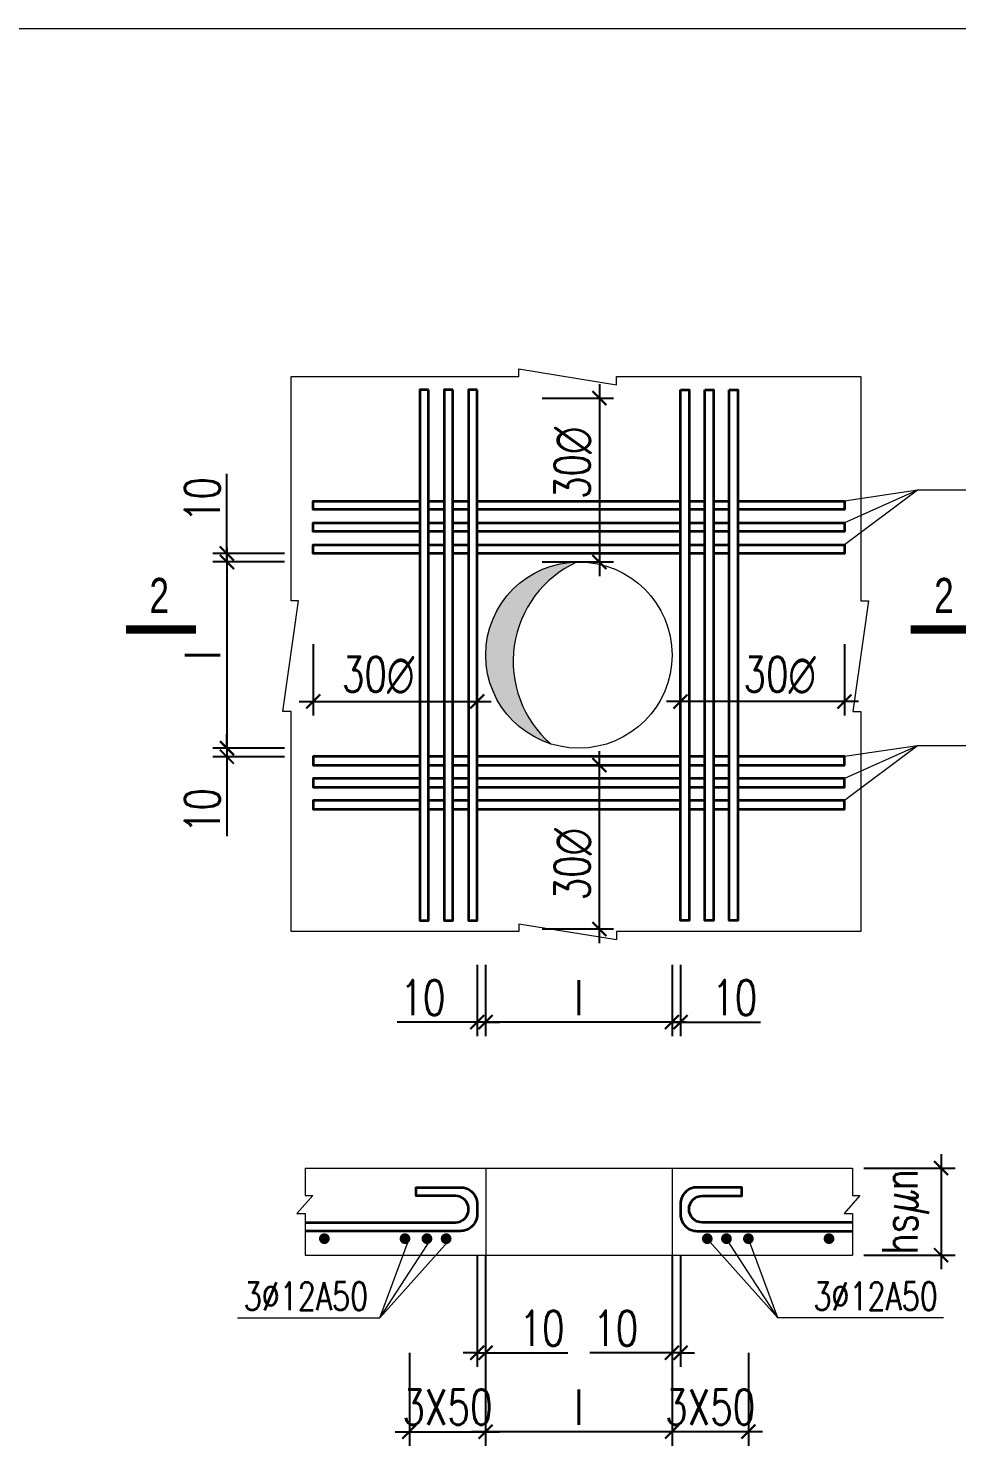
# Model space of a CAD drawing. Extents: x -2098986 to 943, y -1296280 to 73591.
# Drawn here: x -1665971 to -1659353, y -1038487 to -1028376 of the extents above; entities that cross this region are included whole.
import ezdxf
from ezdxf.enums import TextEntityAlignment as Align

# ---------------------------------------------------------------- set-up
doc = ezdxf.new("R2010")
doc.units = 0
doc.header["$LTSCALE"] = 150
doc.header["$PDMODE"] = 35
doc.layers.get('Defpoints').update_dxf_attribs({"lineweight": 18})
doc.layers.add('DIM', color=1, linetype='Continuous')
doc.layers.add('HATCH', color=8, linetype='Continuous')
for name, color, linetype, lineweight in [('LS-DIM', 251, 'Continuous', 13), ('LS-TEXT', 60, 'Continuous', 20), ('LS-THAY', 7, 'Continuous', 20), ('LS-THEP', 3, 'Continuous', 35)]:
    doc.layers.add(name, color=color, linetype=linetype, lineweight=lineweight)
doc.styles.add('KCVN-LEADER', font='vnromadi.shx', dxfattribs={"width": 0.7, "height": 4})
doc.styles.add('vnsimpli', font='vnsimli.shx', dxfattribs={"width": 0.75})
doc.dimstyles.new('D100(250)', dxfattribs={"dimtxt": 250, "dimasz": 100, "dimexe": 100, "dimexo": 0, "dimgap": 50, "dimtad": 1, "dimdec": 0, "dimdsep": 46, "dimtxsty": 'vnsimpli', "dimblk": 'ARCHTICK', "dimcen": 1, "dimdle": 100, "dimclrd": 256, "dimclre": 256, "dimclrt": 60, "dimadec": 0, "dimazin": 0, "dimtfac": 1, "dimtdec": 0, "dimtix": 1, "dimtmove": 0, "dimatfit": 3, "dimfxl": 1, "dimarcsym": 0})

# ---------------------------------------------------------------- blocks, each defined once
blk = doc.blocks.new('_ArchTick')
at = {"layer": 'DIM', "color": 0, "const_width": 0.15}
blk.add_lwpolyline([(-0.5, -0.5), (0.5, 0.5)], dxfattribs=at)
blk = doc.blocks.new('*D120')
at = {"layer": 'Defpoints', "color": 0, "transparency": 16777216}
for p in [(-1661322, -1032769), (-1660153, -1032769), (-1661322, -1033178)]:
    blk.add_point(p, dxfattribs=at)
at = {"layer": 'LS-DIM', "lineweight": -2, "transparency": 16777216}
for p, q in [((-1661322, -1032769), (-1661322, -1033278)), ((-1660153, -1032769), (-1660153, -1033278)), ((-1660053, -1033178), (-1661422, -1033178))]:
    blk.add_line(p, q, dxfattribs=at)
at = {"layer": 'LS-DIM', "lineweight": -2, "transparency": 16777216, "xscale": 100, "yscale": 100, "zscale": 100, "rotation": 180}
blk.add_blockref('_ArchTick', (-1661322, -1033178), dxfattribs=at)
at = {"layer": 'LS-DIM', "lineweight": -2, "transparency": 16777216, "xscale": 100, "yscale": 100, "zscale": 100}
blk.add_blockref('_ArchTick', (-1660153, -1033178), dxfattribs=at)
at = {"layer": 'LS-DIM', "color": 60, "transparency": 16777216, "insert": (-1660615, -1032992), "char_height": 250, "attachment_point": 5, "style": 'vnsimpli'}
blk.add_mtext('30{\\fSymbol|b0|i0|c2|p17;Æ}', dxfattribs=at)
blk = doc.blocks.new('*D143')
at = {"layer": 'Defpoints', "color": 0, "transparency": 16777216}
for p in [(-1662309, -1031014), (-1662309, -1032183), (-1661900, -1032183)]:
    blk.add_point(p, dxfattribs=at)
at = {"layer": 'LS-DIM', "lineweight": -2, "transparency": 16777216}
for p, q in [((-1661900, -1030914), (-1661900, -1032283)), ((-1662309, -1031014), (-1661800, -1031014)), ((-1662309, -1032183), (-1661800, -1032183))]:
    blk.add_line(p, q, dxfattribs=at)
at = {"layer": 'LS-DIM', "lineweight": -2, "transparency": 16777216, "xscale": 100, "yscale": 100, "zscale": 100}
for p, rotation in [((-1661900, -1031014), 90), ((-1661900, -1032183), 270)]:
    blk.add_blockref('_ArchTick', p, dxfattribs=dict(at, rotation=rotation))
at = {"layer": 'LS-DIM', "color": 60, "transparency": 16777216, "insert": (-1662086, -1031476), "char_height": 250, "attachment_point": 5, "rotation": 90, "style": 'vnsimpli'}
blk.add_mtext('30{\\fSymbol|b0|i0|c2|p17;Æ}', dxfattribs=at)
blk = doc.blocks.new('*D144')
at = {"layer": 'Defpoints', "color": 0, "transparency": 16777216}
for p in [(-1663940, -1032769), (-1662771, -1032769), (-1662771, -1033178)]:
    blk.add_point(p, dxfattribs=at)
at = {"layer": 'LS-DIM', "lineweight": -2, "transparency": 16777216}
for p, q in [((-1663940, -1032769), (-1663940, -1033278)), ((-1662771, -1032769), (-1662771, -1033278)), ((-1664040, -1033178), (-1662671, -1033178))]:
    blk.add_line(p, q, dxfattribs=at)
at = {"layer": 'LS-DIM', "lineweight": -2, "transparency": 16777216, "xscale": 100, "yscale": 100, "zscale": 100, "rotation": 180}
blk.add_blockref('_ArchTick', (-1663940, -1033178), dxfattribs=at)
at = {"layer": 'LS-DIM', "lineweight": -2, "transparency": 16777216, "xscale": 100, "yscale": 100, "zscale": 100}
blk.add_blockref('_ArchTick', (-1662771, -1033178), dxfattribs=at)
at = {"layer": 'LS-DIM', "color": 60, "transparency": 16777216, "insert": (-1663478, -1032992), "char_height": 250, "attachment_point": 5, "style": 'vnsimpli'}
blk.add_mtext('30{\\fSymbol|b0|i0|c2|p17;Æ}', dxfattribs=at)
blk = doc.blocks.new('*D145')
at = {"layer": 'Defpoints', "color": 0, "transparency": 16777216}
for p in [(-1662309, -1033632), (-1661900, -1033632), (-1662309, -1034801)]:
    blk.add_point(p, dxfattribs=at)
at = {"layer": 'LS-DIM', "lineweight": -2, "transparency": 16777216}
for p, q in [((-1661900, -1034901), (-1661900, -1033532)), ((-1662309, -1033632), (-1661800, -1033632)), ((-1662309, -1034801), (-1661800, -1034801))]:
    blk.add_line(p, q, dxfattribs=at)
at = {"layer": 'LS-DIM', "lineweight": -2, "transparency": 16777216, "xscale": 100, "yscale": 100, "zscale": 100}
for p, rotation in [((-1661900, -1033632), 90), ((-1661900, -1034801), 270)]:
    blk.add_blockref('_ArchTick', p, dxfattribs=dict(at, rotation=rotation))
at = {"layer": 'LS-DIM', "color": 60, "transparency": 16777216, "insert": (-1662086, -1034339), "char_height": 250, "attachment_point": 5, "rotation": 90, "style": 'vnsimpli'}
blk.add_mtext('30{\\fSymbol|b0|i0|c2|p17;Æ}', dxfattribs=at)
blk = doc.blocks.new('*D146')
at = {"layer": 'Defpoints', "color": 0, "transparency": 16777216}
for p in [(-1660014, -1036507), (-1660014, -1037128), (-1659464, -1037128)]:
    blk.add_point(p, dxfattribs=at)
at = {"layer": 'LS-DIM', "lineweight": -2, "transparency": 16777216}
for p, q in [((-1659464, -1036407), (-1659464, -1037228)), ((-1660014, -1036507), (-1659364, -1036507)), ((-1660014, -1037128), (-1659364, -1037128))]:
    blk.add_line(p, q, dxfattribs=at)
at = {"layer": 'LS-DIM', "lineweight": -2, "transparency": 16777216, "xscale": 100, "yscale": 100, "zscale": 100}
for p, rotation in [((-1659464, -1036507), 90), ((-1659464, -1037128), 270)]:
    blk.add_blockref('_ArchTick', p, dxfattribs=dict(at, rotation=rotation))
at = {"layer": 'LS-DIM', "color": 60, "transparency": 16777216, "insert": (-1659716, -1036818), "char_height": 250, "attachment_point": 5, "rotation": 90, "style": 'vnsimpli'}
blk.add_mtext('hsµn', dxfattribs=at)
blk = doc.blocks.new('*D162')
at = {"layer": 'Defpoints', "color": 0, "transparency": 16777216}
for p in [(-1664555, -1032183), (-1664146, -1032183), (-1664146, -1033511)]:
    blk.add_point(p, dxfattribs=at)
at = {"layer": 'LS-DIM', "lineweight": -2, "transparency": 16777216}
for p, q in [((-1664555, -1033611), (-1664555, -1032083)), ((-1664146, -1032183), (-1664655, -1032183)), ((-1664146, -1033511), (-1664655, -1033511))]:
    blk.add_line(p, q, dxfattribs=at)
at = {"layer": 'LS-DIM', "lineweight": -2, "transparency": 16777216, "xscale": 100, "yscale": 100, "zscale": 100}
for p, rotation in [((-1664555, -1032183), 90), ((-1664555, -1033511), 270)]:
    blk.add_blockref('_ArchTick', p, dxfattribs=dict(at, rotation=rotation))
at = {"layer": 'LS-DIM', "color": 60, "transparency": 16777216, "insert": (-1664730, -1032847), "char_height": 250, "attachment_point": 5, "rotation": 90, "style": 'vnsimpli'}
blk.add_mtext('l', dxfattribs=at)
blk = doc.blocks.new('*D163')
at = {"layer": 'Defpoints', "color": 0, "transparency": 16777216}
for p in [(-1664556, -1033511), (-1664146, -1033511), (-1664146, -1033572)]:
    blk.add_point(p, dxfattribs=at)
at = {"layer": 'LS-DIM', "lineweight": -2, "transparency": 16777216}
for p, q in [((-1664556, -1033511), (-1664556, -1033411)), ((-1664146, -1033511), (-1664656, -1033511)), ((-1664146, -1033572), (-1664656, -1033572)), ((-1664556, -1033511), (-1664556, -1033572)), ((-1664556, -1033572), (-1664556, -1034140))]:
    blk.add_line(p, q, dxfattribs=at)
at = {"layer": 'LS-DIM', "lineweight": -2, "transparency": 16777216, "xscale": 100, "yscale": 100, "zscale": 100}
for p, rotation in [((-1664556, -1033511), 270), ((-1664556, -1033572), 90)]:
    blk.add_blockref('_ArchTick', p, dxfattribs=dict(at, rotation=rotation))
at = {"layer": 'LS-DIM', "color": 60, "transparency": 16777216, "insert": (-1664731, -1033956), "char_height": 250, "attachment_point": 5, "rotation": 90, "style": 'vnsimpli'}
blk.add_mtext('10', dxfattribs=at)
blk = doc.blocks.new('*D164')
at = {"layer": 'Defpoints', "color": 0, "transparency": 16777216}
for p in [(-1664556, -1032183), (-1664146, -1032122), (-1664146, -1032183)]:
    blk.add_point(p, dxfattribs=at)
at = {"layer": 'LS-DIM', "lineweight": -2, "transparency": 16777216}
for p, q in [((-1664556, -1032122), (-1664556, -1031554)), ((-1664146, -1032122), (-1664656, -1032122)), ((-1664146, -1032183), (-1664656, -1032183)), ((-1664556, -1032183), (-1664556, -1032122)), ((-1664556, -1032183), (-1664556, -1032283))]:
    blk.add_line(p, q, dxfattribs=at)
at = {"layer": 'LS-DIM', "lineweight": -2, "transparency": 16777216, "xscale": 100, "yscale": 100, "zscale": 100}
for p, rotation in [((-1664556, -1032122), 270), ((-1664556, -1032183), 90)]:
    blk.add_blockref('_ArchTick', p, dxfattribs=dict(at, rotation=rotation))
at = {"layer": 'LS-DIM', "color": 60, "transparency": 16777216, "insert": (-1664731, -1031738), "char_height": 250, "attachment_point": 5, "rotation": 90, "style": 'vnsimpli'}
blk.add_mtext('10', dxfattribs=at)
blk = doc.blocks.new('*D165')
at = {"layer": 'Defpoints', "color": 0, "transparency": 16777216}
for p in [(-1662711, -1035056), (-1661382, -1035056), (-1662711, -1035465)]:
    blk.add_point(p, dxfattribs=at)
at = {"layer": 'LS-DIM', "lineweight": -2, "transparency": 16777216}
for p, q in [((-1662711, -1035056), (-1662711, -1035565)), ((-1661382, -1035056), (-1661382, -1035565)), ((-1661282, -1035465), (-1662811, -1035465))]:
    blk.add_line(p, q, dxfattribs=at)
at = {"layer": 'LS-DIM', "lineweight": -2, "transparency": 16777216, "xscale": 100, "yscale": 100, "zscale": 100, "rotation": 180}
blk.add_blockref('_ArchTick', (-1662711, -1035465), dxfattribs=at)
at = {"layer": 'LS-DIM', "lineweight": -2, "transparency": 16777216, "xscale": 100, "yscale": 100, "zscale": 100}
blk.add_blockref('_ArchTick', (-1661382, -1035465), dxfattribs=at)
at = {"layer": 'LS-DIM', "color": 60, "transparency": 16777216, "insert": (-1662046, -1035290), "char_height": 250, "attachment_point": 5, "style": 'vnsimpli'}
blk.add_mtext('l', dxfattribs=at)
blk = doc.blocks.new('*D166')
at = {"layer": 'Defpoints', "color": 0, "transparency": 16777216}
for p in [(-1661382, -1035056), (-1661322, -1035056), (-1661382, -1035465)]:
    blk.add_point(p, dxfattribs=at)
at = {"layer": 'LS-DIM', "lineweight": -2, "transparency": 16777216}
for p, q in [((-1661382, -1035056), (-1661382, -1035565)), ((-1661322, -1035056), (-1661322, -1035565)), ((-1661382, -1035465), (-1661482, -1035465)), ((-1661382, -1035465), (-1661322, -1035465)), ((-1661322, -1035465), (-1660751, -1035465))]:
    blk.add_line(p, q, dxfattribs=at)
at = {"layer": 'LS-DIM', "lineweight": -2, "transparency": 16777216, "xscale": 100, "yscale": 100, "zscale": 100}
blk.add_blockref('_ArchTick', (-1661382, -1035465), dxfattribs=at)
at = {"layer": 'LS-DIM', "lineweight": -2, "transparency": 16777216, "xscale": 100, "yscale": 100, "zscale": 100, "rotation": 180}
blk.add_blockref('_ArchTick', (-1661322, -1035465), dxfattribs=at)
at = {"layer": 'LS-DIM', "color": 60, "transparency": 16777216, "insert": (-1660935, -1035290), "char_height": 250, "attachment_point": 5, "style": 'vnsimpli'}
blk.add_mtext('10', dxfattribs=at)
blk = doc.blocks.new('*D167')
at = {"layer": 'Defpoints', "color": 0, "transparency": 16777216}
for p in [(-1662771, -1035056), (-1662711, -1035056), (-1662711, -1035465)]:
    blk.add_point(p, dxfattribs=at)
at = {"layer": 'LS-DIM', "lineweight": -2, "transparency": 16777216}
for p, q in [((-1662771, -1035056), (-1662771, -1035565)), ((-1662711, -1035056), (-1662711, -1035565)), ((-1662771, -1035465), (-1663341, -1035465)), ((-1662711, -1035465), (-1662771, -1035465)), ((-1662711, -1035465), (-1662611, -1035465))]:
    blk.add_line(p, q, dxfattribs=at)
at = {"layer": 'LS-DIM', "lineweight": -2, "transparency": 16777216, "xscale": 100, "yscale": 100, "zscale": 100}
blk.add_blockref('_ArchTick', (-1662771, -1035465), dxfattribs=at)
at = {"layer": 'LS-DIM', "lineweight": -2, "transparency": 16777216, "xscale": 100, "yscale": 100, "zscale": 100, "rotation": 180}
blk.add_blockref('_ArchTick', (-1662711, -1035465), dxfattribs=at)
at = {"layer": 'LS-DIM', "color": 60, "transparency": 16777216, "insert": (-1663158, -1035290), "char_height": 250, "attachment_point": 5, "style": 'vnsimpli'}
blk.add_mtext('10', dxfattribs=at)
blk = doc.blocks.new('*D170')
at = {"layer": 'Defpoints', "color": 0, "transparency": 16777216}
for p in [(-1662711, -1037824), (-1661382, -1037824), (-1662711, -1038387)]:
    blk.add_point(p, dxfattribs=at)
at = {"layer": 'LS-DIM', "lineweight": -2, "transparency": 16777216}
for p, q in [((-1662711, -1037824), (-1662711, -1038487)), ((-1661382, -1037824), (-1661382, -1038487)), ((-1661282, -1038387), (-1662811, -1038387))]:
    blk.add_line(p, q, dxfattribs=at)
at = {"layer": 'LS-DIM', "lineweight": -2, "transparency": 16777216, "xscale": 100, "yscale": 100, "zscale": 100, "rotation": 180}
blk.add_blockref('_ArchTick', (-1662711, -1038387), dxfattribs=at)
at = {"layer": 'LS-DIM', "lineweight": -2, "transparency": 16777216, "xscale": 100, "yscale": 100, "zscale": 100}
blk.add_blockref('_ArchTick', (-1661382, -1038387), dxfattribs=at)
at = {"layer": 'LS-DIM', "color": 60, "transparency": 16777216, "insert": (-1662046, -1038212), "char_height": 250, "attachment_point": 5, "style": 'vnsimpli'}
blk.add_mtext('l', dxfattribs=at)
blk = doc.blocks.new('*D171')
at = {"layer": 'Defpoints', "color": 0, "transparency": 16777216}
for p in [(-1663255, -1037824), (-1662711, -1037824), (-1662711, -1038387)]:
    blk.add_point(p, dxfattribs=at)
at = {"layer": 'LS-DIM', "lineweight": -2, "transparency": 16777216}
for p, q in [((-1663255, -1037824), (-1663255, -1038487)), ((-1662711, -1037824), (-1662711, -1038487)), ((-1663355, -1038387), (-1662611, -1038387))]:
    blk.add_line(p, q, dxfattribs=at)
at = {"layer": 'LS-DIM', "lineweight": -2, "transparency": 16777216, "xscale": 100, "yscale": 100, "zscale": 100, "rotation": 180}
blk.add_blockref('_ArchTick', (-1663255, -1038387), dxfattribs=at)
at = {"layer": 'LS-DIM', "lineweight": -2, "transparency": 16777216, "xscale": 100, "yscale": 100, "zscale": 100}
blk.add_blockref('_ArchTick', (-1662711, -1038387), dxfattribs=at)
at = {"layer": 'LS-DIM', "color": 60, "transparency": 16777216, "insert": (-1662983, -1038212), "char_height": 250, "attachment_point": 5, "style": 'vnsimpli'}
blk.add_mtext('3X50', dxfattribs=at)
blk = doc.blocks.new('*D172')
at = {"layer": 'Defpoints', "color": 0, "transparency": 16777216}
for p in [(-1661382, -1037129), (-1661322, -1037129), (-1661382, -1037824)]:
    blk.add_point(p, dxfattribs=at)
at = {"layer": 'LS-DIM', "lineweight": -2, "transparency": 16777216}
for p, q in [((-1661382, -1037129), (-1661382, -1037924)), ((-1661322, -1037129), (-1661322, -1037924)), ((-1661382, -1037824), (-1661968, -1037824)), ((-1661322, -1037824), (-1661382, -1037824)), ((-1661322, -1037824), (-1661222, -1037824))]:
    blk.add_line(p, q, dxfattribs=at)
at = {"layer": 'LS-DIM', "lineweight": -2, "transparency": 16777216, "xscale": 100, "yscale": 100, "zscale": 100}
blk.add_blockref('_ArchTick', (-1661382, -1037824), dxfattribs=at)
at = {"layer": 'LS-DIM', "lineweight": -2, "transparency": 16777216, "xscale": 100, "yscale": 100, "zscale": 100, "rotation": 180}
blk.add_blockref('_ArchTick', (-1661322, -1037824), dxfattribs=at)
at = {"layer": 'LS-DIM', "color": 60, "transparency": 16777216, "insert": (-1661784, -1037649), "char_height": 250, "attachment_point": 5, "style": 'vnsimpli'}
blk.add_mtext('10', dxfattribs=at)
blk = doc.blocks.new('*D173')
at = {"layer": 'Defpoints', "color": 0, "transparency": 16777216}
for p in [(-1662771, -1037129), (-1662711, -1037129), (-1662711, -1037824)]:
    blk.add_point(p, dxfattribs=at)
at = {"layer": 'LS-DIM', "lineweight": -2, "transparency": 16777216}
for p, q in [((-1662771, -1037129), (-1662771, -1037924)), ((-1662711, -1037129), (-1662711, -1037924)), ((-1662771, -1037824), (-1662871, -1037824)), ((-1662771, -1037824), (-1662711, -1037824)), ((-1662711, -1037824), (-1662125, -1037824))]:
    blk.add_line(p, q, dxfattribs=at)
at = {"layer": 'LS-DIM', "lineweight": -2, "transparency": 16777216, "xscale": 100, "yscale": 100, "zscale": 100}
blk.add_blockref('_ArchTick', (-1662771, -1037824), dxfattribs=at)
at = {"layer": 'LS-DIM', "lineweight": -2, "transparency": 16777216, "xscale": 100, "yscale": 100, "zscale": 100, "rotation": 180}
blk.add_blockref('_ArchTick', (-1662711, -1037824), dxfattribs=at)
at = {"layer": 'LS-DIM', "color": 60, "transparency": 16777216, "insert": (-1662309, -1037649), "char_height": 250, "attachment_point": 5, "style": 'vnsimpli'}
blk.add_mtext('10', dxfattribs=at)
blk = doc.blocks.new('*D174')
at = {"layer": 'Defpoints', "color": 0, "transparency": 16777216}
for p in [(-1661382, -1037824), (-1660837, -1037824), (-1661382, -1038387)]:
    blk.add_point(p, dxfattribs=at)
at = {"layer": 'LS-DIM', "lineweight": -2, "transparency": 16777216}
for p, q in [((-1661382, -1037824), (-1661382, -1038487)), ((-1660837, -1037824), (-1660837, -1038487)), ((-1660737, -1038387), (-1661482, -1038387))]:
    blk.add_line(p, q, dxfattribs=at)
at = {"layer": 'LS-DIM', "lineweight": -2, "transparency": 16777216, "xscale": 100, "yscale": 100, "zscale": 100, "rotation": 180}
blk.add_blockref('_ArchTick', (-1661382, -1038387), dxfattribs=at)
at = {"layer": 'LS-DIM', "lineweight": -2, "transparency": 16777216, "xscale": 100, "yscale": 100, "zscale": 100}
blk.add_blockref('_ArchTick', (-1660837, -1038387), dxfattribs=at)
at = {"layer": 'LS-DIM', "color": 60, "transparency": 16777216, "insert": (-1661110, -1038212), "char_height": 250, "attachment_point": 5, "style": 'vnsimpli'}
blk.add_mtext('3X50', dxfattribs=at)

msp = doc.modelspace()

# ---------------------------------------------------------------- hatches: boundary and pattern name
at = {"layer": 'HATCH'}
msp.add_hatch(color=256, dxfattribs=at).paths.add_polyline_path([(-1662059.4, -1032182.8, 0.4084728), (-1662710.6, -1032847, 0.3269912), (-1662246.9, -1033480.2, -0.5446857)])

# ---------------------------------------------------------------- linework, layer by layer
at = {"layer": 'LS-DIM'}
for p, q in [((-1659632.2, -1031670.6), (-1660153.2, -1031748.1)), ((-1659632.2, -1031670.6), (-1660153.2, -1031904.7)), ((-1659632.2, -1031670.6), (-1660153.2, -1032061.3)), ((-1659632.2, -1033494.2), (-1660153.2, -1033884.9)), ((-1659632.2, -1033494.2), (-1660153.2, -1033728.3)), ((-1659632.2, -1033494.2), (-1660153.2, -1033571.7)), ((-1663465.1, -1037575.3), (-1663255.3, -1037010.2)), ((-1663465.1, -1037575.3), (-1662961.9, -1037010.2)), ((-1663465.1, -1037575.3), (-1663098.8, -1037010.2)), ((-1660627.7, -1037575.3), (-1661130.9, -1037010.2)), ((-1660627.7, -1037575.3), (-1660994, -1037010.2)), ((-1660627.7, -1037575.3), (-1660837.5, -1037010.2))]:
    msp.add_line(p, q, dxfattribs=at)
msp.add_lwpolyline([(-1660034.8, -1030859), (-1660034.8, -1032459.9), (-1659981.3, -1032459.9), (-1660093.9, -1033248.5), (-1660034.8, -1033248.5), (-1660034.8, -1034819.3), (-1661777.3, -1034819.3), (-1661777.3, -1034878.5), (-1662473.8, -1034765.9), (-1662473.8, -1034819.3), (-1664097.8, -1034819.3), (-1664097.8, -1033248.5), (-1664156.9, -1033248.5), (-1664044.3, -1032459.9), (-1664097.8, -1032459.9), (-1664097.8, -1030859), (-1662473.8, -1030859), (-1662473.8, -1030805.6), (-1661777.3, -1030918.2), (-1661777.3, -1030859)], close=True, dxfattribs=at)
for points in [[(-1658417.8, -1031670.6), (-1659632.2, -1031670.6)], [(-1658417.8, -1033494.2), (-1659632.2, -1033494.2)], [(-1663997.5, -1036506.7), (-1663997.5, -1036701.5), (-1663944, -1036701.5), (-1664056.6, -1036830.1), (-1663997.5, -1036830.1), (-1663997.5, -1037128.5)], [(-1660095.3, -1036506.7), (-1660095.3, -1036701.5), (-1660041.8, -1036701.5), (-1660154.4, -1036830.1), (-1660095.3, -1036830.1), (-1660095.3, -1037128.5)], [(-1664481.4, -1037575.3), (-1663465.1, -1037575.3)], [(-1659446.2, -1037575.3), (-1660627.7, -1037575.3)]]:
    msp.add_lwpolyline(points, dxfattribs=at)
at = {"layer": 'LS-TEXT', "const_width": 60}
for points in [[(-1664775, -1032665.2), (-1665275.4, -1032665.2)], [(-1659179.8, -1032665.2), (-1659680.3, -1032665.2)]]:
    msp.add_lwpolyline(points, dxfattribs=at)
at = {"layer": 'LS-THAY'}
for p, q in [((-1673225.7, -1028376.1), (-1656781, -1028376.1)), ((-1663997.5, -1036506.7), (-1660095.3, -1036506.7)), ((-1662710.6, -1036506.7), (-1662710.6, -1037128.5)), ((-1663997.5, -1037128.5), (-1660095.3, -1037128.5))]:
    msp.add_line(p, q, dxfattribs=at)
msp.add_lwpolyline([(-1661382.1, -1036506.7), (-1661382.1, -1037128.5)], dxfattribs=at)
msp.add_circle((-1662046.4, -1032847), 664.3, dxfattribs=at)
msp.add_arc((-1661734.4, -1032892.1), 780.2, 114.62422, 228.93022, dxfattribs=at)
at = {"layer": 'LS-THEP', "color": 3}
for points in [[(-1663118.3, -1030953.8), (-1663179.2, -1030953.8), (-1663179.2, -1034740.1), (-1663118.3, -1034740.1)], [(-1662944.8, -1030953.8), (-1663005.6, -1030953.8), (-1663005.6, -1034740.1), (-1662944.8, -1034740.1)], [(-1662771.2, -1030953.8), (-1662832.1, -1030953.8), (-1662832.1, -1034740.1), (-1662771.2, -1034740.1)], [(-1661321.6, -1030953.8), (-1661260.7, -1030953.8), (-1661260.7, -1034740.1), (-1661321.6, -1034740.1)], [(-1661148, -1030953.8), (-1661087.1, -1030953.8), (-1661087.1, -1034740.1), (-1661148, -1034740.1)], [(-1660974.4, -1030953.8), (-1660913.5, -1030953.8), (-1660913.5, -1034740.1), (-1660974.4, -1034740.1)]]:
    msp.add_lwpolyline(points, close=True, dxfattribs=at)
for points in [[(-1663179.2, -1031809), (-1663939.6, -1031809), (-1663939.6, -1031748.1), (-1663179.2, -1031748.1)], [(-1663118.3, -1031748.1), (-1663005.6, -1031748.1)], [(-1662944.8, -1031748.1), (-1662832.1, -1031748.1)], [(-1662771.2, -1031748.1), (-1661321.6, -1031748.1)], [(-1661260.7, -1031748.1), (-1661148, -1031748.1)], [(-1661087.1, -1031748.1), (-1660974.4, -1031748.1)], [(-1660913.5, -1031748.1), (-1660153.2, -1031748.1), (-1660153.2, -1031809), (-1660913.5, -1031809)], [(-1663005.6, -1031809), (-1663118.3, -1031809)], [(-1662832.1, -1031809), (-1662944.8, -1031809)], [(-1661321.6, -1031809), (-1662771.2, -1031809)], [(-1661148, -1031809), (-1661260.7, -1031809)], [(-1660974.4, -1031809), (-1661087.1, -1031809)], [(-1663179.2, -1031965.6), (-1663939.6, -1031965.6), (-1663939.6, -1031904.7), (-1663179.2, -1031904.7)], [(-1663118.3, -1031904.7), (-1663005.6, -1031904.7)], [(-1663005.6, -1031965.6), (-1663118.3, -1031965.6)], [(-1662944.8, -1031904.7), (-1662832.1, -1031904.7)], [(-1662832.1, -1031965.6), (-1662944.8, -1031965.6)], [(-1662771.2, -1031904.7), (-1661321.6, -1031904.7)], [(-1661321.6, -1031965.6), (-1662771.2, -1031965.6)], [(-1661260.7, -1031904.7), (-1661148, -1031904.7)], [(-1661148, -1031965.6), (-1661260.7, -1031965.6)], [(-1661087.1, -1031904.7), (-1660974.4, -1031904.7)], [(-1660974.4, -1031965.6), (-1661087.1, -1031965.6)], [(-1660913.5, -1031904.7), (-1660153.2, -1031904.7), (-1660153.2, -1031965.6), (-1660913.5, -1031965.6)], [(-1663179.2, -1032122.2), (-1663939.6, -1032122.2), (-1663939.6, -1032061.3), (-1663179.2, -1032061.3)], [(-1663118.3, -1032061.3), (-1663005.6, -1032061.3)], [(-1662944.8, -1032061.3), (-1662832.1, -1032061.3)], [(-1662771.2, -1032061.3), (-1661321.6, -1032061.3)], [(-1661260.7, -1032061.3), (-1661148, -1032061.3)], [(-1661087.1, -1032061.3), (-1660974.4, -1032061.3)], [(-1660913.5, -1032061.3), (-1660153.2, -1032061.3), (-1660153.2, -1032122.2), (-1660913.5, -1032122.2)], [(-1663005.6, -1032122.2), (-1663118.3, -1032122.2)], [(-1662832.1, -1032122.2), (-1662944.8, -1032122.2)], [(-1661321.6, -1032122.2), (-1662771.2, -1032122.2)], [(-1661148, -1032122.2), (-1661260.7, -1032122.2)], [(-1660974.4, -1032122.2), (-1661087.1, -1032122.2)], [(-1663179.2, -1033571.7), (-1663939.6, -1033571.7), (-1663939.6, -1033632.6), (-1663179.2, -1033632.6)], [(-1663005.6, -1033571.7), (-1663118.3, -1033571.7)], [(-1662832.1, -1033571.7), (-1662944.8, -1033571.7)], [(-1661321.6, -1033571.7), (-1662771.2, -1033571.7)], [(-1661148, -1033571.7), (-1661260.7, -1033571.7)], [(-1660974.4, -1033571.7), (-1661087.1, -1033571.7)], [(-1660913.5, -1033632.6), (-1660153.2, -1033632.6), (-1660153.2, -1033571.7), (-1660913.5, -1033571.7)], [(-1663118.3, -1033632.6), (-1663005.6, -1033632.6)], [(-1662944.8, -1033632.6), (-1662832.1, -1033632.6)], [(-1662771.2, -1033632.6), (-1661321.6, -1033632.6)], [(-1661260.7, -1033632.6), (-1661148, -1033632.6)], [(-1661087.1, -1033632.6), (-1660974.4, -1033632.6)], [(-1663179.2, -1033728.3), (-1663939.6, -1033728.3), (-1663939.6, -1033789.2), (-1663179.2, -1033789.2)], [(-1663005.6, -1033728.3), (-1663118.3, -1033728.3)], [(-1663118.3, -1033789.2), (-1663005.6, -1033789.2)], [(-1662832.1, -1033728.3), (-1662944.8, -1033728.3)], [(-1662944.8, -1033789.2), (-1662832.1, -1033789.2)], [(-1661321.6, -1033728.3), (-1662771.2, -1033728.3)], [(-1662771.2, -1033789.2), (-1661321.6, -1033789.2)], [(-1661148, -1033728.3), (-1661260.7, -1033728.3)], [(-1661260.7, -1033789.2), (-1661148, -1033789.2)], [(-1660974.4, -1033728.3), (-1661087.1, -1033728.3)], [(-1661087.1, -1033789.2), (-1660974.4, -1033789.2)], [(-1660913.5, -1033789.2), (-1660153.2, -1033789.2), (-1660153.2, -1033728.3), (-1660913.5, -1033728.3)], [(-1663179.2, -1033884.9), (-1663939.6, -1033884.9), (-1663939.6, -1033945.8), (-1663179.2, -1033945.8)], [(-1663005.6, -1033884.9), (-1663118.3, -1033884.9)], [(-1662832.1, -1033884.9), (-1662944.8, -1033884.9)], [(-1661321.6, -1033884.9), (-1662771.2, -1033884.9)], [(-1661148, -1033884.9), (-1661260.7, -1033884.9)], [(-1660974.4, -1033884.9), (-1661087.1, -1033884.9)], [(-1660913.5, -1033945.8), (-1660153.2, -1033945.8), (-1660153.2, -1033884.9), (-1660913.5, -1033884.9)], [(-1663118.3, -1033945.8), (-1663005.6, -1033945.8)], [(-1662944.8, -1033945.8), (-1662832.1, -1033945.8)], [(-1662771.2, -1033945.8), (-1661321.6, -1033945.8)], [(-1661260.7, -1033945.8), (-1661148, -1033945.8)], [(-1661087.1, -1033945.8), (-1660974.4, -1033945.8)]]:
    msp.add_lwpolyline(points, dxfattribs=at)
for points in [[(-1663997.5, -1036894.7), (-1662927, -1036894.7, 0.4142136), (-1662832.1, -1036799.8, 0.4142136), (-1662927, -1036704.9), (-1663207.3, -1036704.9), (-1663207.3, -1036644), (-1662889.8, -1036644, -0.4142136), (-1662771.2, -1036762.6), (-1662771.2, -1036837, -0.4142136), (-1662889.8, -1036955.6), (-1663997.5, -1036955.6)], [(-1660095.3, -1036894.7), (-1661165.8, -1036894.7, -0.4142136), (-1661260.7, -1036799.8, -0.4142136), (-1661165.8, -1036704.9), (-1660885.5, -1036704.9), (-1660885.5, -1036644), (-1661203, -1036644, 0.4142136), (-1661321.6, -1036762.6), (-1661321.6, -1036837, 0.4142136), (-1661203, -1036955.6), (-1660095.3, -1036955.6)]]:
    msp.add_lwpolyline(points, format="xyb", dxfattribs=at)
at = {"layer": 'LS-THEP', "const_width": 38.3}
for points in [[(-1663841.5, -1037010.2, -1), (-1663879.8, -1037010.2, -1)], [(-1663266.8, -1037010.2, -1), (-1663305.1, -1037010.2, -1)], [(-1663110.3, -1037010.2, -1), (-1663148.6, -1037010.2, -1)], [(-1662973.4, -1037010.2, -1), (-1663011.7, -1037010.2, -1)], [(-1661150, -1037010.2, 1), (-1661111.7, -1037010.2, 1)], [(-1661013.1, -1037010.2, 1), (-1660974.8, -1037010.2, 1)], [(-1660856.6, -1037010.2, 1), (-1660818.3, -1037010.2, 1)], [(-1660281.9, -1037010.2, 1), (-1660243.6, -1037010.2, 1)]]:
    msp.add_lwpolyline(points, format="xyb", close=True, dxfattribs=at)

# ---------------------------------------------------------------- texts
at = {"layer": 'LS-TEXT', "style": 'KCVN-LEADER', "width": 0.75}
for p in [(-1665038.3, -1032546.7), (-1659443.1, -1032546.7)]:
    msp.add_text('2', height=250, dxfattribs=at).set_placement(p, align=Align.CENTER)
at = {"layer": 'LS-TEXT', "style": 'vnsimpli', "width": 0.75}
for p in [(-1663992.6, -1037419.9), (-1659930.8, -1037419.9)]:
    msp.add_text('3`12A50', height=200, dxfattribs=at).set_placement(p, align=Align.MIDDLE)

# ---------------------------------------------------------------- dimensions: what is measured, and where the dimension line sits
at = {"layer": 'LS-DIM'}
for base, p1, p2, angle, text, picture, middle in [((-1661900.3, -1032182.7), (-1662309, -1031014.3), (-1662309, -1032182.7), 90, '30{\\fSymbol|b0|i0|c2|p17;Æ}', '*D143', (-1661900.3, -1031476)), ((-1664556.2, -1032182.7), (-1664146.2, -1032122.2), (-1664146.2, -1032182.7), 90, '10', '*D164', (-1664556.2, -1031738.3)), ((-1662771.2, -1033177.9), (-1663939.6, -1032769.1), (-1662771.2, -1032769.1), 180, '30{\\fSymbol|b0|i0|c2|p17;Æ}', '*D144', (-1663477.8, -1033177.9)), ((-1664556.2, -1033511.2), (-1664146.2, -1033571.7), (-1664146.2, -1033511.2), 270, '10', '*D163', (-1664556.2, -1033955.7)), ((-1661900.3, -1033632.3), (-1662309, -1034800.7), (-1662309, -1033632.3), 270, '30{\\fSymbol|b0|i0|c2|p17;Æ}', '*D145', (-1661900.3, -1034338.9)), ((-1662710.6, -1035465.2), (-1662771.2, -1035056.5), (-1662710.6, -1035056.5), 180, '10', '*D167', (-1663157.5, -1035465.2)), ((-1659463.7, -1037128.5), (-1660014, -1036506.7), (-1660014, -1037128.5), 90, 'hsµn', '*D146', (-1659463.7, -1036817.6)), ((-1662710.6, -1037823.8), (-1662771.2, -1037129.5), (-1662710.6, -1037129.5), 180, '10', '*D173', (-1662308.5, -1037823.8)), ((-1662710.6, -1038386.7), (-1663255.3, -1037823.8), (-1662710.6, -1037823.8), 180, '3X50', '*D171', (-1662983, -1038386.7))]:
    dim = msp.add_linear_dim(base=base, p1=p1, p2=p2, angle=angle, text=text, dimstyle='D100(250)', dxfattribs=at)
    dim.commit()
    dim.dimension.update_dxf_attribs({"geometry": picture, "text_midpoint": middle, "dimtype": 160})
dim = msp.add_linear_dim(base=(-1664555, -1032182.7), p1=(-1664146.2, -1033511.2), p2=(-1664146.2, -1032182.7), angle=270, text='l', dimstyle='D100(250)', dxfattribs=at)
dim.commit()
dim.dimension.update_dxf_attribs({"geometry": '*D162', "text_midpoint": (-1664730, -1032847)})
for base, p1, p2, text, picture, middle in [((-1661321.6, -1033177.9), (-1660153.2, -1032769.1), (-1661321.6, -1032769.1), '30{\\fSymbol|b0|i0|c2|p17;Æ}', '*D120', (-1660614.9, -1033177.9)), ((-1661382.1, -1035465.2), (-1661321.6, -1035056.5), (-1661382.1, -1035056.5), '10', '*D166', (-1660935.2, -1035465.2)), ((-1661382.1, -1037823.8), (-1661321.6, -1037129.5), (-1661382.1, -1037129.5), '10', '*D172', (-1661784.2, -1037823.8)), ((-1661382.1, -1038386.7), (-1660837.5, -1037823.8), (-1661382.1, -1037823.8), '3X50', '*D174', (-1661109.8, -1038386.7))]:
    dim = msp.add_linear_dim(base=base, p1=p1, p2=p2, text=text, dimstyle='D100(250)', dxfattribs=at)
    dim.commit()
    dim.dimension.update_dxf_attribs({"geometry": picture, "text_midpoint": middle, "dimtype": 160})
for base, p1, p2, picture, middle in [((-1662710.6, -1035465.2), (-1661382.1, -1035056.5), (-1662710.6, -1035056.5), '*D165', (-1662046.4, -1035290.2)), ((-1662710.6, -1038386.7), (-1661382.1, -1037823.8), (-1662710.6, -1037823.8), '*D170', (-1662046.4, -1038211.7))]:
    dim = msp.add_linear_dim(base=base, p1=p1, p2=p2, text='l', dimstyle='D100(250)', dxfattribs=at)
    dim.commit()
    dim.dimension.update_dxf_attribs({"geometry": picture, "text_midpoint": middle})

doc.saveas('drawing.dxf')
